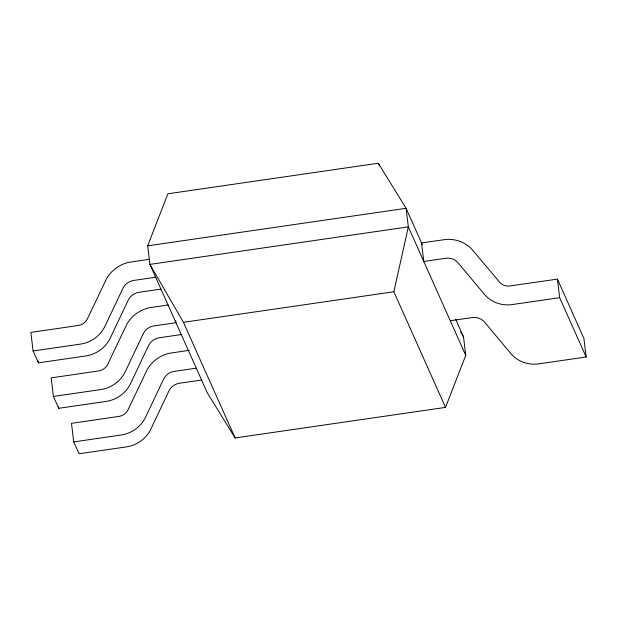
<?xml version="1.0" encoding="UTF-8"?>
<svg xmlns="http://www.w3.org/2000/svg" width="617" height="617" viewBox="0 0 617 617"><rect width="100%" height="100%" fill="white"/><g stroke="black" fill="none" stroke-linecap="round" stroke-linejoin="round"><path stroke-width="0.93" d="M445.528 407.39L393.862 291.756L408.331 226.871L406.086 208.307L378.306 163.235L167.878 193.784L147.664 245.828L149.908 264.392L207.327 392.875L235.108 437.947L445.528 407.39L465.742 355.346L463.498 336.782L455.631 319.182M147.664 245.828L406.086 208.307L422.321 244.64M149.684 259.217L128.706 262.364A33.295 31.876 -24.1 0 0 106.641 278.529L87.066 319.544A11.947 11.43 -24.1 0 1 79.146 325.344L30.85 332.416L33.094 350.98L38.393 362.842L85.701 355.978A31.428 30.079 -24.1 0 0 110.358 337.908L128.182 300.224A13.813 13.227 -24.1 0 1 139.026 292.288L160.952 289.103M155.654 277.241L133.727 280.427A13.813 13.227 -24.1 0 0 122.883 288.37L105.06 326.046A31.428 30.079 -24.1 0 1 80.403 344.116L33.094 350.98M168.14 304.952L149.021 307.821A33.295 31.876 -24.1 0 0 126.955 323.994L107.381 365.009A11.947 11.43 -24.1 0 1 99.468 370.809L51.165 377.882L53.409 396.446L58.715 408.307L106.016 401.436A31.428 30.079 -24.1 0 0 130.673 383.373L148.496 345.69A13.813 13.227 -24.1 0 1 159.34 337.746L181.267 334.561M465.742 355.346L408.331 226.871L149.908 264.392L183.434 322.313L393.862 291.756M586.15 356.981L583.906 338.409L557.406 279.115L509.094 286.072A11.947 11.43 -24.1 0 1 500.071 282.733L471.411 248.72A33.295 31.876 -24.1 0 0 446.268 239.404L421.542 242.897L423.786 261.461L445.721 258.276A13.813 13.227 -24.1 0 1 458.069 262.85L484.245 294.139A31.428 30.079 -24.1 0 0 512.341 304.551L559.65 297.679L586.15 356.981L538.842 363.845A31.428 30.079 -24.1 0 1 510.737 353.441L484.569 322.151A13.813 13.227 -24.1 0 0 472.213 317.578L450.287 320.755M189.388 350.279L169.336 353.286A33.295 31.876 -24.1 0 0 147.27 369.452L127.696 410.475A11.947 11.43 -24.1 0 1 119.783 416.274L71.479 423.347L73.731 441.911L79.03 453.765L126.338 446.901A31.428 30.079 -24.1 0 0 150.995 428.83L168.819 391.155A13.813 13.227 -24.1 0 1 179.655 383.211L201.582 380.026M196.283 368.164L174.356 371.349A13.813 13.227 -24.1 0 0 163.513 379.293L145.689 416.969A31.428 30.079 -24.1 0 1 121.032 435.039L73.731 441.911M53.409 396.446L100.718 389.574A31.428 30.079 -24.1 0 0 125.374 371.511L143.198 333.828A13.813 13.227 -24.1 0 1 154.042 325.884L175.968 322.706L175.745 320.848M460.621 331.823L463.498 336.782M378.306 163.235L379.478 165.857M183.434 322.313L235.108 437.947M557.406 279.115L559.65 297.679M58.484 406.449L58.715 408.307M38.169 360.984L38.393 362.842"/></g></svg>
